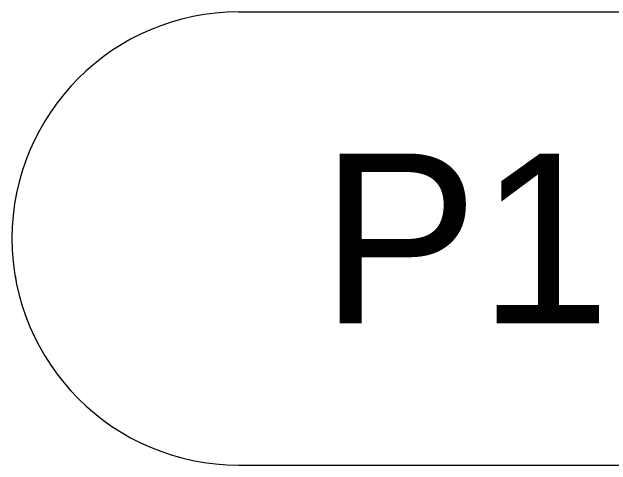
# Model space of a CAD drawing. Header units: millimetres. Extents: x 29001 to 40804, y -8833 to -5892.
# Drawn here: x 31242.48 to 31268.91, y -8611.7 to -8591.7 of the extents above; entities that cross this region are included whole.
import ezdxf
from ezdxf.enums import TextEntityAlignment as Align

# ---------------------------------------------------------------- set-up
doc = ezdxf.new("R2010")
doc.units = ezdxf.units.MM
doc.layers.get('0').update_dxf_attribs({"lineweight": 0})
doc.layers.add('xxx_Auto_Kaplama_Mermer Tarama', color=45, linetype='Continuous', lineweight=0)
doc.layers.add('xxx_Auto_Yardimci_Isaret Genel', color=51, linetype='Continuous', lineweight=0)
doc.styles.add('AUTOBAN', font='')
doc.styles.get('AUTOBAN').set_extended_font_data('Helvetica Normal Tr')

# ---------------------------------------------------------------- blocks, each defined once
blk = doc.blocks.new('_TagSlot')
at = {"color": 0, "linetype": 'ByBlock', "lineweight": -2, "transparency": 16777216}
for p, q in [((-4, 4), (4, 4)), ((-4, -4), (4, -4))]:
    blk.add_line(p, q, dxfattribs=at)
for centre, start, end in [((-4, 0), 90, 270), ((4, 0), 270, 90)]:
    blk.add_arc(centre, 4, start, end, dxfattribs=at)
at = {"layer": 'xxx_Auto_Kaplama_Mermer Tarama', "color": 0, "transparency": 16777216, "style": 'AUTOBAN'}
blk.add_attdef('TAGNUMBER', text='', height=3, dxfattribs=at).set_placement((0, -1.5), align=Align.CENTER)
blk = doc.blocks.new('key planxx')
blk.add_wipeout([(629.42, -1626.451), (649.42, -1626.451), (653.25, -1627.213), (656.268, -1629.164), (658.155, -1631.583), (659.119, -1634.016), (659.42, -1636.451), (658.812, -1639.883), (656.907, -1643.08), (655.553, -1644.349), (652.777, -1645.87), (649.42, -1646.451), (627.792, -1646.317), (625.425, -1645.618), (622.658, -1643.818), (621.471, -1642.518), (619.599, -1638.338), (619.621, -1634.455), (620.924, -1631.177), (622.786, -1628.968), (626.485, -1626.891)])
at = {"layer": 'xxx_Auto_Yardimci_Isaret Genel', "xscale": 2.5, "yscale": 2.5, "zscale": 2.5}
blk.add_blockref('_TagSlot', (639.42, -1636.451), dxfattribs=at).add_auto_attribs({'TAGNUMBER': 'P1'})

msp = doc.modelspace()

# ---------------------------------------------------------------- block references
at = {"color": 6}
msp.add_blockref('key planxx', (30623.057, -6965.248), dxfattribs=at)

doc.saveas('drawing.dxf')
